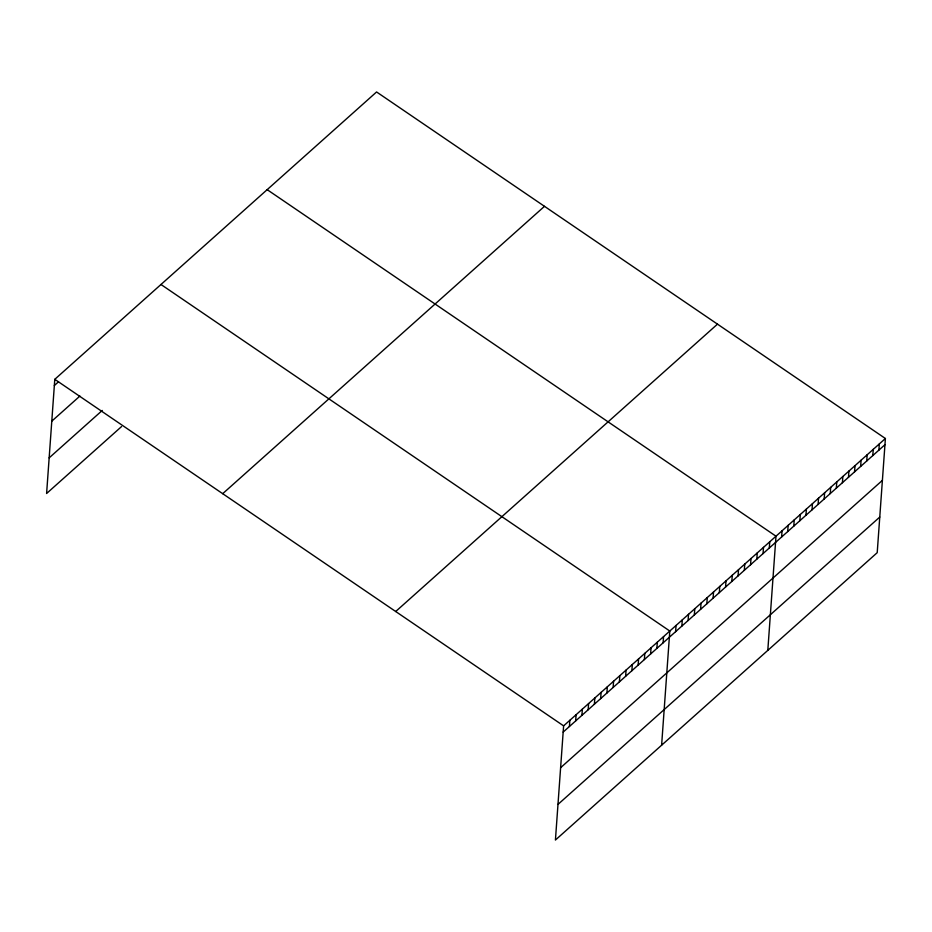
<?xml version="1.0" encoding="UTF-8"?>
<svg xmlns="http://www.w3.org/2000/svg" width="932" height="932" viewBox="0 0 932 932"><rect width="100%" height="100%" fill="white"/><g stroke="black" fill="none" stroke-linecap="round" stroke-linejoin="round"><path stroke-width="1.4" d="M885.4 438.506L563.615 725.865L555.425 840.035L877.21 552.676L885.4 438.506L376.575 91.965L54.79 379.324L46.6 493.494L121.556 426.565M569.405 726.506L569.86 720.285M575.661 720.925L576.104 714.704M581.906 715.345L582.349 709.124M588.15 709.765L588.593 703.543M594.395 704.196L594.837 697.975M600.639 698.616L601.093 692.394M606.895 693.035L607.338 686.814M613.139 687.455L613.582 681.234M619.384 681.875L619.827 675.653M625.628 676.294L626.071 670.085M631.873 670.725L632.327 664.504M638.117 665.145L638.571 658.924M644.373 659.565L644.816 653.344M650.618 653.984L651.06 647.763M656.862 648.404L657.305 642.195M663.106 642.835L663.549 636.614M661.615 745.216L669.805 631.034L160.98 284.493M675.607 631.675L676.049 625.454M681.851 626.094L682.294 619.873M688.096 620.514L688.538 614.293M694.34 614.945L694.783 608.724M700.584 609.365L701.039 603.144M706.829 603.785L707.283 597.563M713.085 598.204L713.528 591.983M719.329 592.624L719.772 586.403M725.574 587.043L726.016 580.834M731.818 581.475L732.261 575.254M738.062 575.894L738.517 569.673M744.318 570.314L744.761 564.093M750.563 564.734L751.006 558.513M756.807 559.153L757.25 552.944M763.052 553.585L763.494 547.364M769.296 548.004L769.75 541.783M767.805 650.385L775.995 536.203L267.169 189.662M781.622 536.995L782.064 530.774M787.703 531.566L788.146 525.345M793.784 526.137L794.227 519.916M799.854 520.708L800.308 514.487M805.935 515.279L806.378 509.07M812.017 509.851L812.459 503.641M818.098 504.433L818.541 498.212M824.168 499.004L824.622 492.783M830.249 493.576L830.692 487.354M836.33 488.147L836.773 481.926M842.412 482.718L842.854 476.497M848.481 477.289L848.936 471.068M854.562 471.86L855.005 465.639M860.644 466.431L861.086 460.21M866.725 461.002L867.168 454.781M872.795 455.573L873.249 449.352M878.876 450.144L879.319 443.935M54.336 385.545L58.506 381.817M51.784 421.171L79.896 396.065M49.151 457.868L102.252 410.453M222.701 493.68L544.486 206.321M395.692 611.509L717.489 324.138M563.161 732.086L884.957 444.715M560.61 767.712L882.406 480.353M557.977 804.409L879.773 517.05M54.79 379.324L563.615 725.865"/></g></svg>
